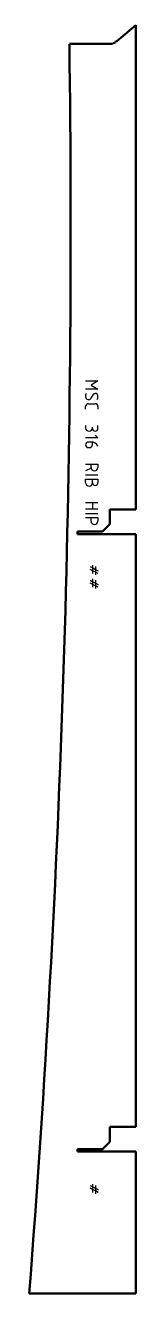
# Model space of a CAD drawing. Header units: millimetres. Extents: x 0 to 86, y 0 to 1027.
import ezdxf

# ---------------------------------------------------------------- set-up
doc = ezdxf.new("R2010")
doc.units = ezdxf.units.MM
doc.layers.add('IV_MARK_SURFACE', color=2, linetype='Continuous', lineweight=25)
doc.layers.add('IV_OUTER_PROFILE', color=7, linetype='Continuous', lineweight=50)

msp = doc.modelspace()

# ---------------------------------------------------------------- linework, layer by layer
at = {"layer": 'IV_MARK_SURFACE'}
for p, q in [((45.6, 739.4), (55.6, 739.4)), ((55.6, 732.7), (45.6, 732.7)), ((55.6, 739.4), (50, 736)), ((50, 736), (55.6, 732.7)), ((47.8, 721), (53.4, 721)), ((50, 725.5), (51.7, 728.3)), ((45.6, 716.6), (45.6, 718.8)), ((55.6, 718.8), (55.6, 716.6)), ((45.6, 703.3), (45.6, 701.6)), ((51.1, 701.6), (51.1, 702.1)), ((55.6, 701), (55.6, 703.3)), ((55.6, 693.3), (45.6, 693.3)), ((50, 689.9), (47.8, 689.9)), ((51.1, 687.7), (51.1, 689.4)), ((53.4, 695.5), (55.6, 693.3)), ((47.8, 685.5), (48.9, 685.5)), ((45.6, 672.1), (50, 672.1)), ((50, 668.8), (45.6, 666.6)), ((50, 672.1), (55.6, 672.1)), ((50, 669.4), (50, 672.1)), ((55.6, 672.1), (55.6, 669.4)), ((45.6, 663.3), (55.6, 663.3)), ((45.6, 659.9), (51.1, 659.9)), ((45.6, 657.1), (45.6, 659.9)), ((51.1, 659.9), (55.6, 659.9)), ((51.1, 657.1), (51.1, 659.9)), ((55.6, 659.9), (55.6, 657.1)), ((45.6, 641), (51.1, 641)), ((51.1, 641), (51.1, 635.5)), ((51.1, 641), (55.6, 641)), ((51.1, 635.5), (45.6, 635.5)), ((45.6, 632.1), (55.6, 632.1)), ((45.6, 628.8), (50, 628.8)), ((50, 628.8), (55.6, 628.8)), ((50, 626), (50, 628.8)), ((55.6, 635.5), (51.1, 635.5)), ((55.6, 628.8), (55.6, 626)), ((49.2, 589.1), (51.4, 588)), ((51.4, 585.7), (49.2, 586.8)), ((51.4, 588), (51.4, 590.2)), ((51.4, 588), (53.7, 586.8)), ((51.4, 585.7), (51.4, 588)), ((53.7, 584.6), (51.4, 585.7)), ((51.4, 583.5), (51.4, 585.7)), ((53.7, 589.1), (53.7, 586.8)), ((53.7, 586.8), (53.7, 584.6)), ((53.7, 586.8), (55.9, 585.7)), ((49.2, 578), (51.4, 576.8)), ((51.4, 574.6), (49.2, 575.7)), ((51.4, 576.8), (51.4, 579.1)), ((51.4, 576.8), (53.7, 575.7)), ((51.4, 574.6), (51.4, 576.8)), ((55.9, 583.5), (53.7, 584.6)), ((53.7, 584.6), (53.7, 582.4)), ((53.7, 578), (53.7, 575.7)), ((53.7, 575.7), (53.7, 573.5)), ((53.7, 575.7), (55.9, 574.6)), ((53.7, 573.5), (51.4, 574.6)), ((51.4, 572.4), (51.4, 574.6)), ((55.9, 572.4), (53.7, 573.5)), ((53.7, 573.5), (53.7, 571.3)), ((49.2, 88), (51.4, 86.9)), ((51.4, 84.6), (49.2, 85.7)), ((51.4, 86.9), (51.4, 89.1)), ((51.4, 86.9), (53.7, 85.7)), ((51.4, 84.6), (51.4, 86.9)), ((53.7, 83.5), (51.4, 84.6)), ((51.4, 82.4), (51.4, 84.6)), ((53.7, 88), (53.7, 85.7)), ((53.7, 85.7), (53.7, 83.5)), ((53.7, 85.7), (55.9, 84.6)), ((55.9, 82.4), (53.7, 83.5)), ((53.7, 83.5), (53.7, 81.3))]:
    msp.add_line(p, q, dxfattribs=at)
for centre, radius, start, end in [((49.2, 727.3), 3.74, 146.4174, 190.9627), ((53.6, 727.1), 2.21, 49.6263, 149.2984), ((48, 726.7), 2.39, 182.3685, 329.559), ((47.8, 718.8), 2.22, 90, 180), ((53.4, 718.8), 2.22, 0, 90), ((50.9, 726.6), 4.69, 331.7153, 28.2847), ((48.4, 701.6), 2.78, 180, 0), ((53.4, 701), 2.22, 180, 0), ((47.8, 687.7), 2.22, 90, 270), ((50.3, 684.2), 5.77, 24.8942, 93.1783), ((48.9, 687.7), 2.22, 270, 0), ((52.8, 669.4), 2.78, 180, 0), ((48.4, 657.1), 2.78, 180, 0), ((53.4, 657.1), 2.22, 180, 0), ((52.8, 626), 2.78, 180, 0)]:
    msp.add_arc(centre, radius, start, end, dxfattribs=at)
at = {"layer": 'IV_OUTER_PROFILE'}
for p, q in [((86.2, 1027.4), (71, 1014.6)), ((86.2, 1027.4), (86.2, 635.4)), ((65.3, 1012.3), (32.5, 1012.3)), ((65.3, 635.4), (86.2, 635.4)), ((65.3, 623.4), (65.3, 635.4)), ((39, 617.4), (59.3, 617.4)), ((39, 615.4), (39, 617.4)), ((65.3, 623.4), (59.3, 617.4)), ((86.2, 615.4), (39, 615.4)), ((86.2, 615.4), (86.2, 135.4)), ((65.3, 135.4), (86.2, 135.4)), ((65.3, 123.4), (65.3, 135.4)), ((65.3, 123.4), (59.3, 117.4)), ((39, 117.4), (59.3, 117.4)), ((39, 115.4), (39, 117.4)), ((86.2, 115.4), (39, 115.4)), ((86.2, 115.4), (86.2, 0.4)), ((86.2, 0.4), (0, 0.4))]:
    msp.add_line(p, q, dxfattribs=at)
for centre, radius, start, end in [((-11019.5, 860.6), 11053, 355.53634, 0.78626), ((65.2, 1017.9), 5.6, 270.0783, 274.7169), ((65.2, 1018.4), 6.09, 274.8395, 279.1318), ((65.1, 1019), 6.75, 279.2705, 283.1916), ((64.9, 1019.8), 7.59, 283.3368, 286.8806), ((64.5, 1020.8), 8.63, 287.0251, 290.1996), ((64.1, 1022), 9.9, 290.3384, 293.1605), ((63.4, 1023.4), 11.5, 293.2906, 295.7826), ((62.6, 1025.1), 13.3, 295.9024, 298.0883), ((55.3, 1038), 28.2, 298.7309, 301.1698), ((-28.8, 1172.6), 186.9, 301.8941, 302.2701)]:
    msp.add_arc(centre, radius, start, end, dxfattribs=at)

doc.saveas('drawing.dxf')
